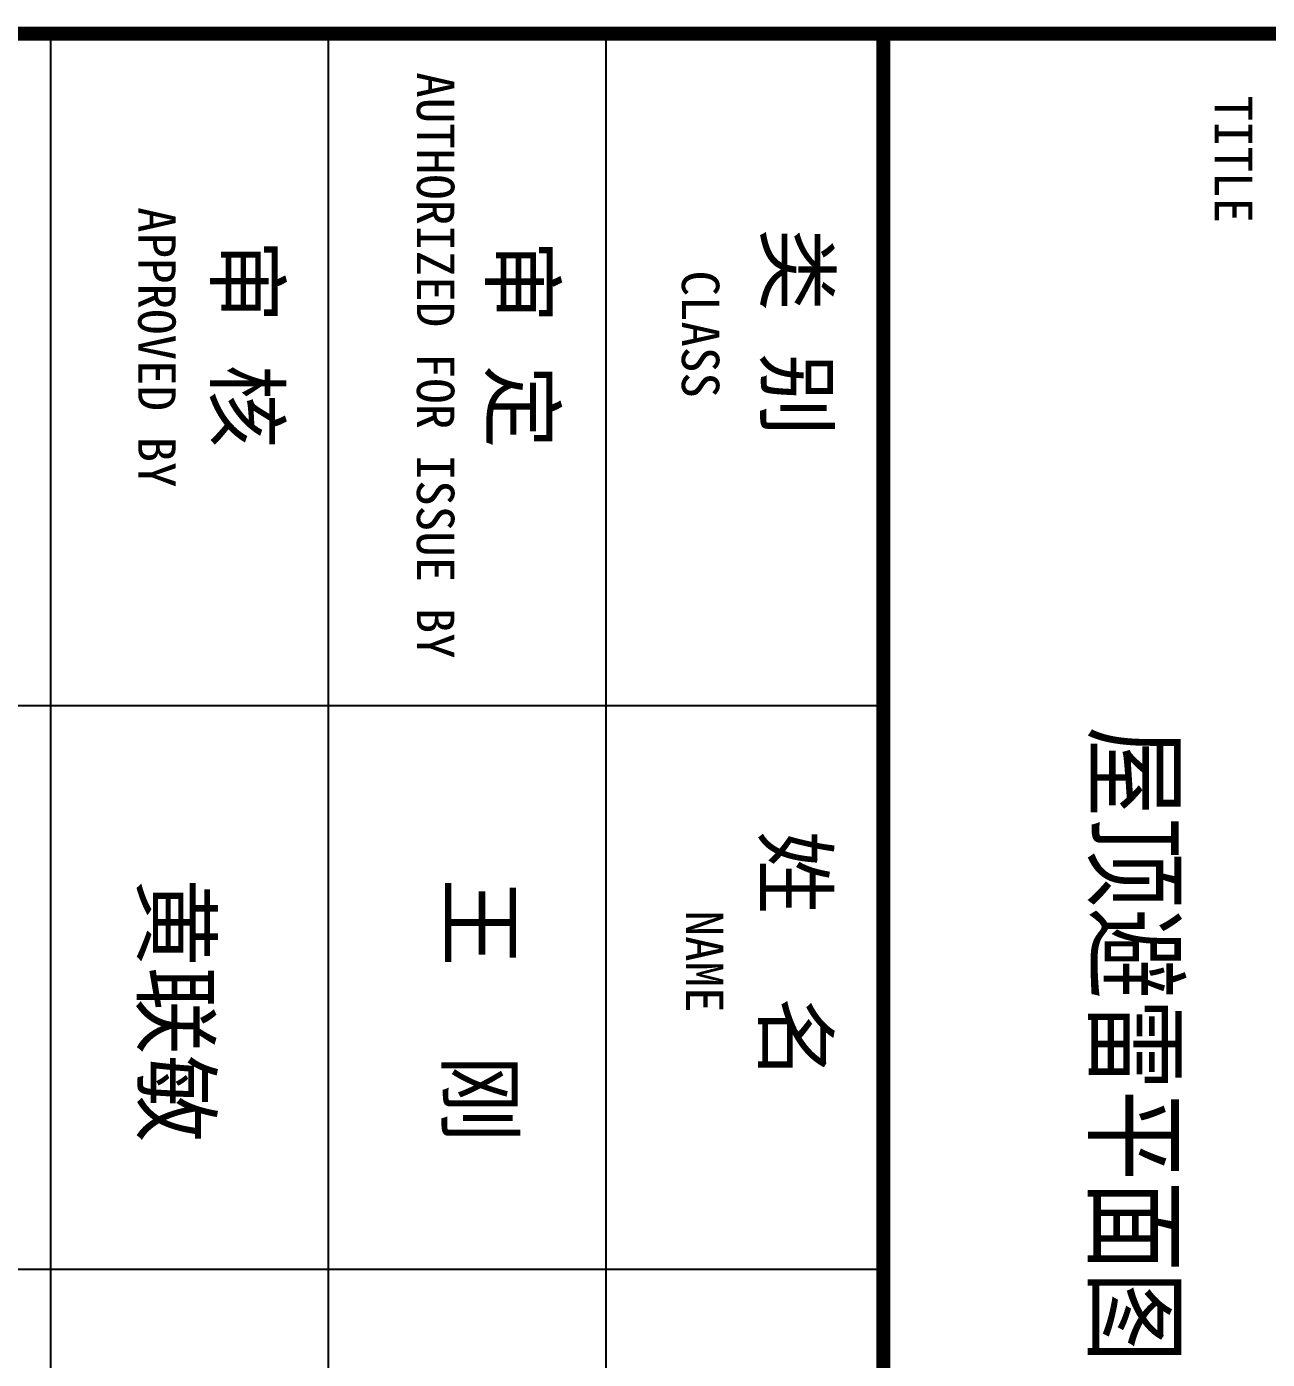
# Model space of a CAD drawing. Extents: x -496980 to 486425, y -292187 to -29437.
# Drawn here: x 373173 to 382669, y -285808 to -275609 of the extents above; entities that cross this region are included whole.
import ezdxf

# ---------------------------------------------------------------- set-up
doc = ezdxf.new("R2010")
doc.units = 0
doc.header["$LTSCALE"] = 1000
doc.header["$MEASUREMENT"] = 0
for name, color, linetype in [('46', 7, 'Continuous'), ('PUB_TEXT', 7, 'Continuous'), ('PUB_TITLE', 4, 'Continuous')]:
    doc.layers.add(name, color=color, linetype=linetype)
doc.styles.add('-黑体', font='msyh.ttf', dxfattribs={"width": 0.8})
doc.styles.add('TQ', font='')
doc.styles.get('TQ').set_extended_font_data('SimSun')

msp = doc.modelspace()

# ---------------------------------------------------------------- linework, layer by layer
at = {"layer": 'PUB_TITLE'}
for p, q in [((373354.9, -275661.9), (373354.9, -289686.9)), ((375479.9, -275661.9), (375479.9, -289686.9)), ((377604.9, -275661.9), (377604.9, -289686.9)), ((364854.9, -280804.5), (379729.9, -280804.5)), ((364854.9, -285118.2), (379729.9, -285118.2))]:
    msp.add_line(p, q, dxfattribs=at)
at = {"layer": 'PUB_TITLE', "lineweight": 40, "const_width": 106.2, "elevation": -69.6}
for points in [[(483925, -275661.9), (340425, -275661.9)], [(379729.9, -275661.9), (379729.9, -289686.9)]]:
    msp.add_lwpolyline(points, dxfattribs=at)

# ---------------------------------------------------------------- texts
at = {"layer": '46', "linetype": 'Continuous', "style": '-黑体', "width": 0.85}
msp.add_text('屋顶避雷平面图', height=600, rotation=270, dxfattribs=at).set_placement((381359.7, -280962.6, -69.6))
at = {"layer": 'PUB_TEXT', "style": 'TQ'}
msp.add_text('黄联敏', height=495, rotation=270, dxfattribs=at).set_placement((374069.8, -282126, 69.6))
at = {"layer": 'PUB_TEXT', "color": 4, "style": 'TQ'}
msp.add_text('王  刚', height=495, rotation=269.99644, dxfattribs=at).set_placement((376397.5, -282127.5))
at = {"layer": 'PUB_TEXT', "attachment_point": 1, "rotation": 270, "style": 'TQ'}
for s, insert, char_height, width in [('AUTHORIZED FOR ISSUE BY', (376446.6, -275957.6, -69.6), 286.875, 5998.875), ('TITLE', (382553.9, -276135.9, -69.6), 286.87, 5998.875), ('APPROVED BY', (374313.5, -276989.6, -69.6), 286.875, 5998.875), ('类 别', (379304.9, -277149.5, -69.6), 467.5, 2779.5), ('审 核', (375093.2, -277238.4, -69.6), 467.5, 3569.639), ('审 定', (377199.4, -277242.3, -69.6), 467.5, 2013.351), ('CLASS', (378474.5, -277474.2, -69.6), 286.87, 5998.875), ('姓  名', (379287.6, -281761.3, -69.6), 467.5, 2906.212), ('NAME', (378505.1, -282373.8, -69.6), 286.87, 5998.875)]:
    msp.add_mtext(s, dxfattribs=dict(at, insert=insert, char_height=char_height, width=width))

doc.saveas('drawing.dxf')
